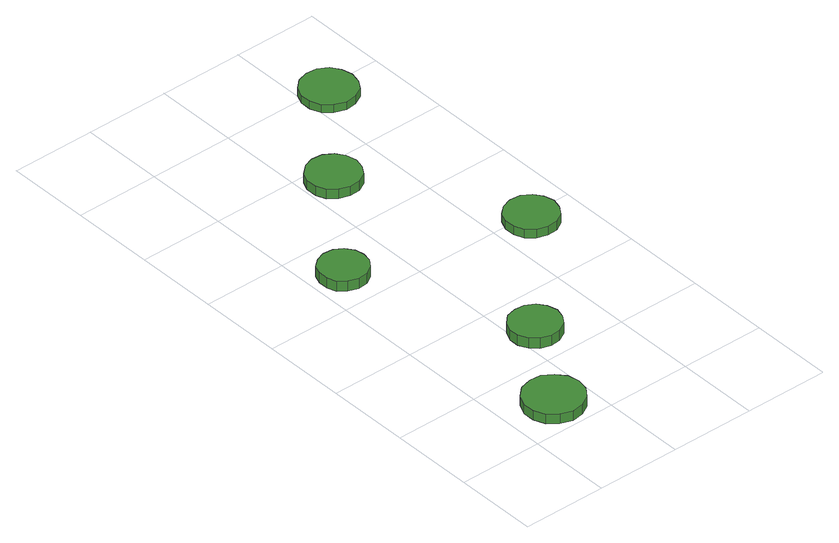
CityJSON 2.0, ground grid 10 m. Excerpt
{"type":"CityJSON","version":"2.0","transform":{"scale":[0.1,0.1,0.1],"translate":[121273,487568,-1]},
"CityObjects":{
"tree1":{"type":"SolitaryVegetationObject","attributes":{"function":"something"},"geometry":[{"type":"MultiSurface","lod":"1","boundaries":[[[0,1,2,3,4,5,6,7,8,9,10,11,12,13,14]],[[15,16,17,18,19,20,21,22,23,24,25,26,27,28,29]],[[0,29,28,1]],[[1,28,27,2]],[[2,27,26,3]],[[3,26,25,4]],[[4,25,24,5]],[[5,24,23,6]],[[6,23,22,7]],[[7,22,21,8]],[[8,21,20,9]],[[9,20,19,10]],[[10,19,18,11]],[[11,18,17,12]],[[12,17,16,13]],[[13,16,15,14]],[[14,15,29,0]]]}]},
"tree2":{"type":"SolitaryVegetationObject","attributes":{"function":"something"},"geometry":[{"type":"MultiSurface","lod":"1","boundaries":[[[30,31,32,33,34,35,36,37,38,39,40,41,42,43,44]],[[45,46,47,48,49,50,51,52,53,54,55,56,57,58,59]],[[30,59,58,31]],[[31,58,57,32]],[[32,57,56,33]],[[33,56,55,34]],[[34,55,54,35]],[[35,54,53,36]],[[36,53,52,37]],[[37,52,51,38]],[[38,51,50,39]],[[39,50,49,40]],[[40,49,48,41]],[[41,48,47,42]],[[42,47,46,43]],[[43,46,45,44]],[[44,45,59,30]]]}]},
"tree3":{"type":"SolitaryVegetationObject","attributes":{"function":"something"},"geometry":[{"type":"MultiSurface","lod":"1","boundaries":[[[60,61,62,63,64,65,66,67,68,69,70,71,72,73,74]],[[75,76,77,78,79,80,81,82,83,84,85,86,87,88,89]],[[60,89,88,61]],[[61,88,87,62]],[[62,87,86,63]],[[63,86,85,64]],[[64,85,84,65]],[[65,84,83,66]],[[66,83,82,67]],[[67,82,81,68]],[[68,81,80,69]],[[69,80,79,70]],[[70,79,78,71]],[[71,78,77,72]],[[72,77,76,73]],[[73,76,75,74]],[[74,75,89,60]]]}]},
"tree4":{"type":"SolitaryVegetationObject","attributes":{"function":"something"},"geometry":[{"type":"MultiSurface","lod":"1","boundaries":[[[90,91,92,93,94,95,96,97,98,99,100,101,102,103,104]],[[105,106,107,108,109,110,111,112,113,114,115,116,117,118,119]],[[90,119,118,91]],[[91,118,117,92]],[[92,117,116,93]],[[93,116,115,94]],[[94,115,114,95]],[[95,114,113,96]],[[96,113,112,97]],[[97,112,111,98]],[[98,111,110,99]],[[99,110,109,100]],[[100,109,108,101]],[[101,108,107,102]],[[102,107,106,103]],[[103,106,105,104]],[[104,105,119,90]]]}]},
"tree5":{"type":"SolitaryVegetationObject","attributes":{"function":"something"},"geometry":[{"type":"MultiSurface","lod":"1","boundaries":[[[120,121,122,123,124,125,126,127,128,129,130,131,132,133,134]],[[135,136,137,138,139,140,141,142,143,144,145,146,147,148,149]],[[120,149,148,121]],[[121,148,147,122]],[[122,147,146,123]],[[123,146,145,124]],[[124,145,144,125]],[[125,144,143,126]],[[126,143,142,127]],[[127,142,141,128]],[[128,141,140,129]],[[129,140,139,130]],[[130,139,138,131]],[[131,138,137,132]],[[132,137,136,133]],[[133,136,135,134]],[[134,135,149,120]]]}]},
"tree6":{"type":"SolitaryVegetationObject","attributes":{"function":"something"},"geometry":[{"type":"MultiSurface","lod":"1","boundaries":[[[150,151,152,153,154,155,156,157,158,159,160,161,162,163,164]],[[165,166,167,168,169,170,171,172,173,174,175,176,177,178,179]],[[150,179,178,151]],[[151,178,177,152]],[[152,177,176,153]],[[153,176,175,154]],[[154,175,174,155]],[[155,174,173,156]],[[156,173,172,157]],[[157,172,171,158]],[[158,171,170,159]],[[159,170,169,160]],[[160,169,168,161]],[[161,168,167,162]],[[162,167,166,163]],[[163,166,165,164]],[[164,165,179,150]]]}]}
},
"vertices":[
[91,40,19],[88,54,19],[79,65,19],[67,73,19],[53,74,19],[39,70,19],[28,60,19],[22,47,19],[22,33,19],[28,19,19],[39,10,19],[53,5,19],[67,7,19],[79,14,19],[88,26,19],[88,26,7],[79,14,7],[67,7,7],[53,5,7],[39,10,7],[28,19,7],[22,33,7],[22,47,7],[28,60,7],[39,70,7],[53,74,7],[67,73,7],[79,65,7],[88,54,7],[91,40,7],
[65,347,19],[63,358,19],[56,368,19],[46,374,19],[34,375,19],[23,371,19],[14,364,19],[10,353,19],[10,341,19],[14,330,19],[23,323,19],[34,319,19],[46,320,19],[56,326,19],[63,336,19],[63,336,6],[56,326,6],[46,320,6],[34,319,6],[23,323,6],[14,330,6],[10,341,6],[10,353,6],[14,364,6],[23,371,6],[34,375,6],[46,374,6],[56,368,6],[63,358,6],[65,347,6],
[153,146,19],[150,158,19],[143,168,19],[132,174,19],[120,175,19],[108,172,19],[99,163,19],[94,152,19],[94,140,19],[99,129,19],[108,121,19],[120,117,19],[132,118,19],[143,124,19],[150,134,19],[150,134,6],[143,124,6],[132,118,6],[120,117,6],[108,121,6],[99,129,6],[94,140,6],[94,152,6],[99,163,6],[108,172,6],[120,175,6],[132,174,6],[143,168,6],[150,158,6],[153,146,6],
[165,474,18],[162,487,18],[155,497,18],[144,504,18],[131,505,18],[119,501,18],[109,492,18],[104,481,18],[104,468,18],[109,456,18],[119,448,18],[131,444,18],[144,445,18],[155,451,18],[162,462,18],[162,462,6],[155,451,6],[144,445,6],[131,444,6],[119,448,6],[109,456,6],[104,468,6],[104,481,6],[109,492,6],[119,501,6],[131,505,6],[144,504,6],[155,497,6],[162,487,6],[165,474,6],
[273,290,18],[270,302,18],[263,312,18],[252,319,18],[239,320,18],[227,316,18],[218,308,18],[213,296,18],[213,284,18],[218,272,18],[227,264,18],[239,260,18],[252,261,18],[263,267,18],[270,278,18],[270,278,7],[263,267,7],[252,261,7],[239,260,7],[227,264,7],[218,272,7],[213,284,7],[213,296,7],[218,308,7],[227,316,7],[239,320,7],[252,319,7],[263,312,7],[270,302,7],[273,290,7],
[258,588,17],[255,601,17],[248,612,17],[236,619,17],[223,620,17],[210,616,17],[200,607,17],[195,595,17],[195,582,17],[200,569,17],[210,561,17],[223,556,17],[236,558,17],[248,564,17],[255,575,17],[255,575,7],[248,564,7],[236,558,7],[223,556,7],[210,561,7],[200,569,7],[195,582,7],[195,595,7],[200,607,7],[210,616,7],[223,620,7],[236,619,7],[248,612,7],[255,601,7],[258,588,7]
]}
